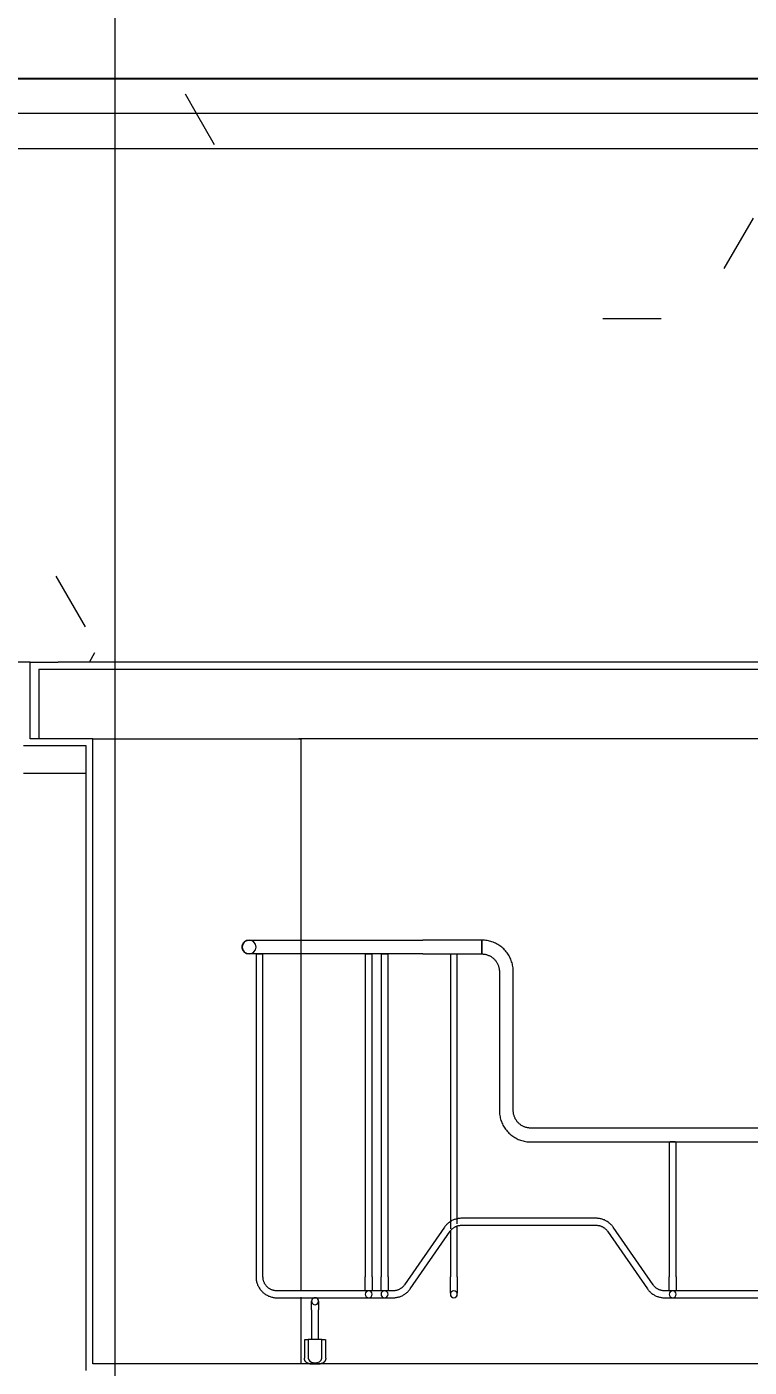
# Model space of a CAD drawing. Header units: millimetres. Extents: x -23755 to 62003, y -3000 to 6760.
# Drawn here: x 6217.4 to 6425.4, y 899 to 1285 of the extents above; entities that cross this region are included whole.
import ezdxf

# ---------------------------------------------------------------- set-up
doc = ezdxf.new("R2010")
doc.units = ezdxf.units.MM
for name, color, linetype, lineweight in [('A-ANNO-DIMS', 211, 'Continuous', 9), ('A-ANNO-DIMS-50', 211, 'Continuous', 9), ('A-WALL', 113, 'Continuous', 25), ('A-WALL-PATT', 111, 'Continuous', 25), ('Q-CASE', 31, 'Continuous', 9)]:
    doc.layers.add(name, color=color, linetype=linetype, lineweight=lineweight)
doc.styles.add('@Arial Unicode MS', font='', dxfattribs={"height": 100})
doc.styles.get('@Arial Unicode MS').set_extended_font_data('@Arial Unicode MS')
doc.dimstyles.new('CRT_-__Metros_-_Linha_de_chamada_3_5_mm_1', dxfattribs={"dimscale": 304.8, "dimtxt": 100.584485, "dimasz": 0.328084, "dimexe": 0.164042, "dimexo": 0.0625, "dimgap": 0.082021, "dimtad": 1, "dimlfac": 0.001, "dimrnd": 0.01, "dimzin": 0, "dimdsep": 46, "dimtxsty": '@Arial Unicode MS', "dimblk1": 'OBLIQUE', "dimblk2": 'OBLIQUE', "dimsah": 1, "dimcen": 0.09, "dimdle": 0.164042, "dimazin": 0, "dimtfac": 1, "dimtdec": 4, "dimtix": 1, "dimtmove": 0, "dimatfit": 3, "dimfxl": 0.984252, "dimfxlon": 1, "dimtvp": 1, "dimtolj": 1, "dimtzin": 0, "dimarcsym": 2})
pattern_1 = [(0, (-627.43, 2115.08), (406.4, 101.6), [16.764, -288.036, 16.764, -288.036, -1625.6]), (0, (-627.43, 2115.08), (406.4, 101.6), [-609.6, 16.764, -592.836, 16.764, -288.036, -711.2]), (0, (-627.43, 2115.08), (406.4, 101.6), [-1524, 16.764, -186.436, 16.764, -491.236]), (120, (-475.03, 2165.88), (-291.1882, 301.1527), [16.764, -288.036, 16.764, -288.036, -1625.6]), (120, (-475.03, 2165.88), (-291.1882, 301.1527), [-609.6, 16.764, -592.836, 16.764, -288.036, -711.2]), (120, (-475.03, 2165.88), (-291.1882, 301.1527), [-1524, 16.764, -186.436, 16.764, -491.236]), (240, (-424.23, 2369.08), (-115.2118, -402.7527), [16.764, -288.036, 16.764, -288.036, -1625.6]), (240, (-424.23, 2369.08), (-115.2118, -402.7527), [-609.6, 16.764, -592.836, 16.764, -288.036, -711.2]), (240, (-424.23, 2369.08), (-115.2118, -402.7527), [-1524, 16.764, -186.436, 16.764, -491.236])]

# ---------------------------------------------------------------- blocks, each defined once
blk = doc.blocks.new('CRT_GAB_COZ_Bancada com cuba - Bancada em U-4227795-B')
at = {"layer": 'Q-CASE'}
h = blk.add_hatch(dxfattribs=at)
h.set_pattern_fill('FP_11', color=256, style=0, pattern_type=2)
h.set_pattern_definition(pattern_1)
h.paths.add_polyline_path([(-6111.56, 1100), (-3562.6, 1100), (-3562.6, 1250), (-7006.82, 1249.74), (-7006.82, 1108.5), (-7003.13, 1108.5), (-7003.13, 1100), (-6896.62, 1100), (-6896.62, 1102), (-6879.62, 1102), (-6879.35, 1102), (-6513.89, 1101.45), (-6513.62, 1102), (-6496.62, 1102), (-6496.62, 1100), (-6288.69, 1100)])
h.paths.add_polyline_path([(-7042.42, 1108.5), (-7042.42, 1250), (-7045.57, 1249.74), (-7045.57, 1108.5)])
at = {"layer": 'Q-CASE', "color": 55}
for p, q in [((-7006.82, 1250), (-3562.6, 1250)), ((-6879.62, 1102), (-6871.62, 1102)), ((-6521.62, 1102), (-6871.62, 1102)), ((-6877.15, 1100), (-6877.15, 1080)), ((-6877.15, 1100), (-6862.15, 1100)), ((-6862.15, 1100), (-6531.09, 1100)), ((-6861.62, 1080), (-6838.59, 1080)), ((-6838.59, 1080), (-6814.82, 1080)), ((-6814.82, 1080), (-6801.66, 1080)), ((-6531.66, 1080), (-6802.26, 1080)), ((-6801.66, 1080), (-6802.26, 1080)), ((-6801.66, 1078), (-6801.66, 1080)), ((-6801.66, 920.87), (-6801.66, 1078)), ((-6749.63, 1022), (-6766.62, 1022)), ((-6749.63, 1022), (-6749.63, 1021.93)), ((-6749.63, 1018), (-6749.63, 1022)), ((-6749.63, 1021.93), (-6749.63, 1020)), ((-6749.63, 1020), (-6749.63, 1018.07)), ((-6814.62, 1018.03), (-6814.62, 925)), ((-6814.62, 1018.03), (-6813.62, 1018.03)), ((-6813.62, 1018.03), (-6812.62, 1018.03)), ((-6812.62, 925), (-6812.62, 1018.03)), ((-6783.16, 1018), (-6783.16, 925)), ((-6783.16, 1018), (-6781.16, 1018)), ((-6781.16, 925), (-6781.16, 1018)), ((-6778.62, 1018), (-6778.62, 925)), ((-6778.62, 1018), (-6777.62, 1018)), ((-6777.62, 1018), (-6776.62, 1018)), ((-6776.62, 925), (-6776.62, 1018)), ((-6766.62, 1018), (-6749.63, 1018)), ((-6758.67, 1018), (-6758.67, 938.83)), ((-6758.67, 1018), (-6756.67, 1018)), ((-6756.67, 940.24), (-6756.67, 1018)), ((-6749.63, 1018.07), (-6749.63, 1018)), ((-6744.55, 1012.93), (-6744.55, 972.93)), ((-6740.55, 972.93), (-6740.55, 1012.93)), ((-6657.76, 967.86), (-6735.48, 967.86)), ((-6735.48, 963.86), (-6657.76, 963.86)), ((-6695.62, 964), (-6695.62, 925)), ((-6695.33, 964), (-6694.62, 964)), ((-6694.62, 964), (-6693.91, 964)), ((-6693.62, 925), (-6693.62, 964)), ((-6716.69, 941.88), (-6755.45, 941.88)), ((-6760.38, 939.29), (-6771.84, 922.72)), ((-6770.2, 921.59), (-6758.74, 938.16)), ((-6758.67, 938.48), (-6758.67, 925)), ((-6756.67, 925), (-6756.67, 939.53)), ((-6755.45, 939.88), (-6716.69, 939.88)), ((-6713.4, 938.16), (-6701.93, 921.59)), ((-6700.29, 922.72), (-6711.75, 939.29)), ((-6775.13, 921), (-6808.62, 921)), ((-6808.62, 919), (-6775.13, 919)), ((-6801.66, 900), (-6801.66, 919.17)), ((-6584.5, 921), (-6697, 921)), ((-6697, 919), (-6584.5, 919)), ((-6798.62, 915.5), (-6798.62, 907)), ((-6796.62, 907), (-6796.62, 915.5)), ((-6800.71, 907), (-6800.71, 901.63)), ((-6800.53, 907), (-6799.57, 907)), ((-6795.67, 907), (-6794.71, 907)), ((-6794.53, 901.63), (-6794.53, 907))]:
    blk.add_line(p, q, dxfattribs=at)
at = {"layer": 'Q-CASE'}
for p, q in [((-6879.62, 1102), (-6896.62, 1102)), ((-6879.62, 1080), (-6879.62, 1102)), ((-6881.62, 1078), (-6863.62, 1078)), ((-6861.62, 1080), (-6879.62, 1080)), ((-6863.62, 1078), (-6863.62, 898)), ((-6861.62, 900), (-6861.62, 1080)), ((-6871.62, 1070), (-6881.62, 1070)), ((-6863.62, 1070), (-6871.62, 1070)), ((-6797.62, 907), (-6799.57, 907)), ((-6799.57, 907), (-6799.57, 901.63)), ((-6795.67, 907), (-6797.62, 907)), ((-6795.67, 901.63), (-6795.67, 907)), ((-6531.66, 900), (-6861.62, 900))]:
    blk.add_line(p, q, dxfattribs=at)
at = {"layer": 'Q-CASE', "color": 55, "flags": 128}
for points in [[(-6818.62, 1020), (-6818.62, 1020.08), (-6818.61, 1020.16), (-6818.61, 1020.24), (-6818.59, 1020.32), (-6818.58, 1020.4), (-6818.56, 1020.48), (-6818.54, 1020.55), (-6818.52, 1020.63), (-6818.49, 1020.7), (-6818.46, 1020.78), (-6818.43, 1020.85), (-6818.39, 1020.92), (-6818.36, 1020.99), (-6818.31, 1021.06), (-6818.27, 1021.13), (-6818.22, 1021.19), (-6818.18, 1021.26), (-6818.12, 1021.32), (-6818.07, 1021.38), (-6818.01, 1021.43), (-6817.95, 1021.49), (-6817.89, 1021.54), (-6817.83, 1021.59), (-6817.77, 1021.64), (-6817.7, 1021.68), (-6817.63, 1021.72), (-6817.56, 1021.76), (-6817.49, 1021.8), (-6817.42, 1021.83), (-6817.34, 1021.86), (-6817.27, 1021.89), (-6817.19, 1021.92), (-6817.12, 1021.94), (-6817.04, 1021.96), (-6816.96, 1021.97), (-6816.88, 1021.98), (-6816.8, 1021.99), (-6816.72, 1022), (-6816.64, 1022), (-6816.62, 1022)], [(-6816.62, 1018), (-6816.7, 1018), (-6816.78, 1018.01), (-6816.86, 1018.01), (-6816.94, 1018.03), (-6817.02, 1018.04), (-6817.1, 1018.06), (-6817.17, 1018.08), (-6817.25, 1018.1), (-6817.32, 1018.13), (-6817.4, 1018.16), (-6817.47, 1018.19), (-6817.54, 1018.23), (-6817.61, 1018.26), (-6817.68, 1018.31), (-6817.75, 1018.35), (-6817.81, 1018.4), (-6817.88, 1018.44), (-6817.94, 1018.5), (-6818, 1018.55), (-6818.05, 1018.61), (-6818.11, 1018.67), (-6818.16, 1018.73), (-6818.21, 1018.79), (-6818.26, 1018.85), (-6818.3, 1018.92), (-6818.34, 1018.99), (-6818.38, 1019.06), (-6818.42, 1019.13), (-6818.45, 1019.2), (-6818.48, 1019.28), (-6818.51, 1019.35), (-6818.54, 1019.43), (-6818.56, 1019.5), (-6818.58, 1019.58), (-6818.59, 1019.66), (-6818.6, 1019.74), (-6818.61, 1019.82), (-6818.62, 1019.9), (-6818.62, 1019.98), (-6818.62, 1020)], [(-6816.58, 1022), (-6816.46, 1022), (-6816.26, 1022), (-6815.98, 1022), (-6815.62, 1022), (-6815.19, 1022), (-6814.67, 1022), (-6814.08, 1022), (-6813.41, 1022), (-6812.67, 1022), (-6811.86, 1022), (-6810.97, 1022), (-6810.01, 1022), (-6808.98, 1022), (-6807.89, 1022), (-6806.72, 1022), (-6805.5, 1022), (-6804.21, 1022), (-6802.86, 1022), (-6801.46, 1022), (-6799.99, 1022), (-6798.48, 1022), (-6796.91, 1022), (-6795.3, 1022), (-6793.64, 1022), (-6791.93, 1022), (-6790.19, 1022), (-6788.4, 1022), (-6786.59, 1022), (-6784.74, 1022), (-6782.86, 1022), (-6780.96, 1022), (-6779.03, 1022), (-6777.08, 1022), (-6775.12, 1022), (-6773.14, 1022), (-6771.15, 1022), (-6769.16, 1022), (-6767.16, 1022), (-6766.62, 1022)], [(-6740.55, 1012.93), (-6740.56, 1013.29), (-6740.58, 1013.65), (-6740.62, 1014.01), (-6740.67, 1014.37), (-6740.74, 1014.73), (-6740.81, 1015.09), (-6740.91, 1015.44), (-6741.02, 1015.78), (-6741.14, 1016.12), (-6741.27, 1016.46), (-6741.42, 1016.79), (-6741.58, 1017.12), (-6741.75, 1017.44), (-6741.94, 1017.75), (-6742.14, 1018.05), (-6742.35, 1018.35), (-6742.57, 1018.63), (-6742.81, 1018.91), (-6743.05, 1019.18), (-6743.31, 1019.44), (-6743.57, 1019.68), (-6743.85, 1019.92), (-6744.13, 1020.15), (-6744.42, 1020.36), (-6744.72, 1020.56), (-6745.03, 1020.75), (-6745.35, 1020.93), (-6745.67, 1021.09), (-6746, 1021.25), (-6746.34, 1021.38), (-6746.68, 1021.51), (-6747.03, 1021.62), (-6747.37, 1021.72), (-6747.73, 1021.8), (-6748.08, 1021.87), (-6748.44, 1021.92), (-6748.8, 1021.96), (-6749.17, 1021.99), (-6749.53, 1022), (-6749.63, 1022)], [(-6766.62, 1018), (-6768.62, 1018), (-6770.62, 1018), (-6772.61, 1018), (-6774.59, 1018), (-6776.55, 1018), (-6778.51, 1018), (-6780.44, 1018), (-6782.35, 1018), (-6784.23, 1018), (-6786.09, 1018), (-6787.92, 1018), (-6789.71, 1018), (-6791.46, 1018), (-6793.18, 1018), (-6794.85, 1018), (-6796.48, 1018), (-6798.06, 1018), (-6799.59, 1018), (-6801.07, 1018), (-6802.49, 1018), (-6803.85, 1018), (-6805.16, 1018), (-6806.4, 1018), (-6807.58, 1018), (-6808.69, 1018), (-6809.74, 1018), (-6810.72, 1018), (-6811.63, 1018), (-6812.46, 1018), (-6813.22, 1018), (-6813.91, 1018), (-6814.52, 1018), (-6815.06, 1018), (-6815.51, 1018), (-6815.89, 1018), (-6816.19, 1018), (-6816.41, 1018), (-6816.56, 1018), (-6816.62, 1018)], [(-6749.63, 1018), (-6749.42, 1018), (-6749.22, 1017.98), (-6749.02, 1017.96), (-6748.82, 1017.94), (-6748.62, 1017.9), (-6748.42, 1017.85), (-6748.22, 1017.8), (-6748.03, 1017.74), (-6747.84, 1017.67), (-6747.65, 1017.6), (-6747.47, 1017.52), (-6747.28, 1017.43), (-6747.11, 1017.33), (-6746.93, 1017.23), (-6746.76, 1017.11), (-6746.6, 1017), (-6746.44, 1016.87), (-6746.28, 1016.74), (-6746.13, 1016.6), (-6745.99, 1016.46), (-6745.85, 1016.31), (-6745.72, 1016.16), (-6745.59, 1016), (-6745.47, 1015.84), (-6745.36, 1015.67), (-6745.25, 1015.5), (-6745.15, 1015.32), (-6745.06, 1015.14), (-6744.98, 1014.95), (-6744.9, 1014.77), (-6744.83, 1014.58), (-6744.77, 1014.38), (-6744.71, 1014.19), (-6744.67, 1013.99), (-6744.63, 1013.79), (-6744.6, 1013.59), (-6744.58, 1013.39), (-6744.56, 1013.19), (-6744.56, 1012.98), (-6744.55, 1012.93)], [(-6744.55, 972.93), (-6744.55, 972.57), (-6744.53, 972.2), (-6744.49, 971.84), (-6744.44, 971.48), (-6744.37, 971.13), (-6744.29, 970.77), (-6744.2, 970.42), (-6744.09, 970.08), (-6743.97, 969.73), (-6743.84, 969.4), (-6743.69, 969.07), (-6743.53, 968.74), (-6743.36, 968.42), (-6743.17, 968.11), (-6742.97, 967.81), (-6742.76, 967.51), (-6742.54, 967.23), (-6742.3, 966.95), (-6742.06, 966.68), (-6741.8, 966.42), (-6741.54, 966.17), (-6741.26, 965.94), (-6740.98, 965.71), (-6740.69, 965.5), (-6740.38, 965.3), (-6740.08, 965.11), (-6739.76, 964.93), (-6739.44, 964.76), (-6739.11, 964.61), (-6738.77, 964.47), (-6738.43, 964.35), (-6738.08, 964.24), (-6737.73, 964.14), (-6737.38, 964.06), (-6737.03, 963.99), (-6736.67, 963.94), (-6736.31, 963.9), (-6735.94, 963.87), (-6735.58, 963.86), (-6735.48, 963.86)], [(-6735.48, 967.86), (-6735.69, 967.86), (-6735.89, 967.87), (-6736.09, 967.89), (-6736.29, 967.92), (-6736.49, 967.96), (-6736.69, 968), (-6736.89, 968.06), (-6737.08, 968.12), (-6737.27, 968.18), (-6737.46, 968.26), (-6737.64, 968.34), (-6737.83, 968.43), (-6738, 968.53), (-6738.18, 968.63), (-6738.35, 968.74), (-6738.51, 968.86), (-6738.67, 968.99), (-6738.83, 969.12), (-6738.98, 969.25), (-6739.12, 969.4), (-6739.26, 969.54), (-6739.39, 969.7), (-6739.52, 969.86), (-6739.64, 970.02), (-6739.75, 970.19), (-6739.86, 970.36), (-6739.96, 970.54), (-6740.05, 970.72), (-6740.13, 970.9), (-6740.21, 971.09), (-6740.28, 971.28), (-6740.34, 971.47), (-6740.4, 971.67), (-6740.44, 971.87), (-6740.48, 972.07), (-6740.51, 972.27), (-6740.53, 972.47), (-6740.55, 972.67), (-6740.55, 972.87), (-6740.55, 972.93)], [(-6755.45, 941.88), (-6755.69, 941.87), (-6755.93, 941.86), (-6756.16, 941.84), (-6756.4, 941.8), (-6756.64, 941.76), (-6756.87, 941.71), (-6757.1, 941.65), (-6757.33, 941.57), (-6757.56, 941.49), (-6757.78, 941.41), (-6758, 941.31), (-6758.22, 941.2), (-6758.43, 941.09), (-6758.63, 940.96), (-6758.83, 940.83), (-6759.03, 940.69), (-6759.22, 940.54), (-6759.4, 940.39), (-6759.58, 940.23), (-6759.75, 940.06), (-6759.91, 939.88), (-6760.07, 939.7), (-6760.22, 939.51), (-6760.36, 939.32), (-6760.38, 939.29)], [(-6711.75, 939.29), (-6711.89, 939.49), (-6712.04, 939.68), (-6712.2, 939.86), (-6712.36, 940.04), (-6712.53, 940.21), (-6712.71, 940.37), (-6712.89, 940.52), (-6713.08, 940.67), (-6713.27, 940.81), (-6713.47, 940.95), (-6713.68, 941.07), (-6713.89, 941.19), (-6714.1, 941.29), (-6714.32, 941.39), (-6714.54, 941.48), (-6714.77, 941.56), (-6715, 941.64), (-6715.23, 941.7), (-6715.46, 941.75), (-6715.7, 941.8), (-6715.94, 941.83), (-6716.17, 941.86), (-6716.41, 941.87), (-6716.65, 941.88), (-6716.69, 941.88)], [(-6758.74, 938.16), (-6758.64, 938.28), (-6758.54, 938.41), (-6758.44, 938.53), (-6758.33, 938.65), (-6758.22, 938.76), (-6758.1, 938.87), (-6757.98, 938.98), (-6757.85, 939.07), (-6757.72, 939.17), (-6757.59, 939.26), (-6757.45, 939.34), (-6757.31, 939.42), (-6757.17, 939.49), (-6757.02, 939.55), (-6756.88, 939.61), (-6756.73, 939.67), (-6756.57, 939.72), (-6756.42, 939.76), (-6756.26, 939.79), (-6756.11, 939.82), (-6755.95, 939.85), (-6755.79, 939.86), (-6755.63, 939.88), (-6755.47, 939.88), (-6755.45, 939.88)], [(-6716.69, 939.88), (-6716.53, 939.88), (-6716.37, 939.87), (-6716.21, 939.85), (-6716.05, 939.83), (-6715.89, 939.8), (-6715.74, 939.76), (-6715.58, 939.72), (-6715.43, 939.68), (-6715.28, 939.62), (-6715.13, 939.56), (-6714.98, 939.5), (-6714.84, 939.43), (-6714.7, 939.35), (-6714.56, 939.27), (-6714.43, 939.18), (-6714.3, 939.09), (-6714.17, 938.99), (-6714.05, 938.89), (-6713.93, 938.78), (-6713.82, 938.67), (-6713.71, 938.55), (-6713.6, 938.43), (-6713.51, 938.3), (-6713.41, 938.17), (-6713.4, 938.16)], [(-6814.62, 925), (-6814.62, 924.76), (-6814.6, 924.52), (-6814.58, 924.28), (-6814.54, 924.04), (-6814.5, 923.81), (-6814.45, 923.57), (-6814.39, 923.34), (-6814.32, 923.11), (-6814.24, 922.89), (-6814.15, 922.66), (-6814.05, 922.44), (-6813.94, 922.23), (-6813.83, 922.02), (-6813.7, 921.81), (-6813.57, 921.61), (-6813.43, 921.42), (-6813.29, 921.23), (-6813.13, 921.04), (-6812.97, 920.87), (-6812.8, 920.7), (-6812.62, 920.53), (-6812.44, 920.38), (-6812.25, 920.23), (-6812.06, 920.08), (-6811.86, 919.95), (-6811.66, 919.83), (-6811.45, 919.71), (-6811.23, 919.6), (-6811.02, 919.5), (-6810.79, 919.41), (-6810.57, 919.33), (-6810.34, 919.25), (-6810.11, 919.19), (-6809.88, 919.13), (-6809.64, 919.09), (-6809.4, 919.05), (-6809.16, 919.02), (-6808.92, 919.01), (-6808.68, 919), (-6808.62, 919)], [(-6808.62, 921), (-6808.78, 921), (-6808.94, 921.01), (-6809.1, 921.03), (-6809.26, 921.05), (-6809.41, 921.08), (-6809.57, 921.11), (-6809.73, 921.16), (-6809.88, 921.2), (-6810.03, 921.26), (-6810.18, 921.32), (-6810.32, 921.38), (-6810.47, 921.45), (-6810.61, 921.53), (-6810.74, 921.61), (-6810.88, 921.7), (-6811.01, 921.79), (-6811.14, 921.89), (-6811.26, 921.99), (-6811.38, 922.1), (-6811.49, 922.21), (-6811.6, 922.33), (-6811.7, 922.45), (-6811.8, 922.58), (-6811.9, 922.71), (-6811.99, 922.84), (-6812.07, 922.98), (-6812.15, 923.11), (-6812.22, 923.26), (-6812.29, 923.4), (-6812.35, 923.55), (-6812.4, 923.7), (-6812.45, 923.85), (-6812.49, 924.01), (-6812.53, 924.16), (-6812.56, 924.32), (-6812.59, 924.48), (-6812.6, 924.64), (-6812.61, 924.8), (-6812.62, 924.96), (-6812.62, 925)], [(-6783.16, 920.99), (-6783.16, 921.11), (-6783.16, 921.24), (-6783.16, 921.38), (-6783.16, 921.52), (-6783.16, 921.66), (-6783.16, 921.81), (-6783.16, 921.97), (-6783.16, 922.13), (-6783.16, 922.3), (-6783.16, 922.47), (-6783.16, 922.64), (-6783.16, 922.82), (-6783.16, 923), (-6783.16, 923.19), (-6783.16, 923.38), (-6783.16, 923.57), (-6783.16, 923.76), (-6783.16, 923.95), (-6783.16, 924.15), (-6783.16, 924.35), (-6783.16, 924.55), (-6783.16, 924.75), (-6783.16, 924.95), (-6783.16, 925)], [(-6781.16, 925), (-6781.16, 924.8), (-6781.16, 924.6), (-6781.16, 924.4), (-6781.16, 924.2), (-6781.16, 924.01), (-6781.16, 923.81), (-6781.16, 923.62), (-6781.16, 923.43), (-6781.16, 923.24), (-6781.16, 923.05), (-6781.16, 922.87), (-6781.16, 922.69), (-6781.16, 922.52), (-6781.16, 922.34), (-6781.16, 922.18), (-6781.16, 922.01), (-6781.16, 921.86), (-6781.16, 921.7), (-6781.16, 921.56), (-6781.16, 921.41), (-6781.16, 921.28), (-6781.16, 921.15), (-6781.16, 921.02)], [(-6778.62, 920.99), (-6778.62, 921.11), (-6778.62, 921.24), (-6778.62, 921.38), (-6778.62, 921.52), (-6778.62, 921.66), (-6778.62, 921.81), (-6778.62, 921.97), (-6778.62, 922.13), (-6778.62, 922.3), (-6778.62, 922.47), (-6778.62, 922.64), (-6778.62, 922.82), (-6778.62, 923), (-6778.62, 923.19), (-6778.62, 923.38), (-6778.62, 923.57), (-6778.62, 923.76), (-6778.62, 923.95), (-6778.62, 924.15), (-6778.62, 924.35), (-6778.62, 924.55), (-6778.62, 924.75), (-6778.62, 924.95), (-6778.62, 925)], [(-6776.62, 925), (-6776.62, 924.8), (-6776.62, 924.6), (-6776.62, 924.4), (-6776.62, 924.2), (-6776.62, 924.01), (-6776.62, 923.81), (-6776.62, 923.62), (-6776.62, 923.43), (-6776.62, 923.24), (-6776.62, 923.05), (-6776.62, 922.87), (-6776.62, 922.69), (-6776.62, 922.52), (-6776.62, 922.34), (-6776.62, 922.18), (-6776.62, 922.01), (-6776.62, 921.86), (-6776.62, 921.7), (-6776.62, 921.56), (-6776.62, 921.41), (-6776.62, 921.28), (-6776.62, 921.15), (-6776.62, 921.02)], [(-6771.84, 922.72), (-6771.94, 922.59), (-6772.04, 922.47), (-6772.14, 922.35), (-6772.25, 922.23), (-6772.36, 922.12), (-6772.48, 922.01), (-6772.6, 921.9), (-6772.73, 921.8), (-6772.86, 921.71), (-6772.99, 921.62), (-6773.13, 921.54), (-6773.27, 921.46), (-6773.41, 921.39), (-6773.56, 921.32), (-6773.7, 921.26), (-6773.86, 921.21), (-6774.01, 921.16), (-6774.16, 921.12), (-6774.32, 921.08), (-6774.48, 921.05), (-6774.63, 921.03), (-6774.79, 921.01), (-6774.95, 921), (-6775.11, 921), (-6775.13, 921)], [(-6758.67, 920.32), (-6758.67, 920.39), (-6758.67, 920.48), (-6758.67, 920.57), (-6758.67, 920.66), (-6758.67, 920.76), (-6758.67, 920.87), (-6758.67, 920.99), (-6758.67, 921.11), (-6758.67, 921.24), (-6758.67, 921.38), (-6758.67, 921.52), (-6758.67, 921.66), (-6758.67, 921.81), (-6758.67, 921.97), (-6758.67, 922.13), (-6758.67, 922.3), (-6758.67, 922.47), (-6758.67, 922.64), (-6758.67, 922.82), (-6758.67, 923), (-6758.67, 923.19), (-6758.67, 923.38), (-6758.67, 923.57), (-6758.67, 923.76), (-6758.67, 923.95), (-6758.67, 924.15), (-6758.67, 924.35), (-6758.67, 924.55), (-6758.67, 924.75), (-6758.67, 924.95), (-6758.67, 925)], [(-6756.67, 925), (-6756.67, 924.8), (-6756.67, 924.6), (-6756.67, 924.4), (-6756.67, 924.2), (-6756.67, 924.01), (-6756.67, 923.81), (-6756.67, 923.62), (-6756.67, 923.43), (-6756.67, 923.24), (-6756.67, 923.05), (-6756.67, 922.87), (-6756.67, 922.69), (-6756.67, 922.52), (-6756.67, 922.34), (-6756.67, 922.18), (-6756.67, 922.01), (-6756.67, 921.86), (-6756.67, 921.7), (-6756.67, 921.56), (-6756.67, 921.41), (-6756.67, 921.28), (-6756.67, 921.15), (-6756.67, 921.02), (-6756.67, 920.9), (-6756.67, 920.79), (-6756.67, 920.69), (-6756.67, 920.59), (-6756.67, 920.5), (-6756.67, 920.42), (-6756.67, 920.34)], [(-6697, 921), (-6697.16, 921), (-6697.32, 921.01), (-6697.48, 921.03), (-6697.64, 921.05), (-6697.79, 921.08), (-6697.95, 921.11), (-6698.1, 921.16), (-6698.26, 921.2), (-6698.41, 921.26), (-6698.56, 921.32), (-6698.7, 921.38), (-6698.85, 921.45), (-6698.99, 921.53), (-6699.12, 921.61), (-6699.26, 921.7), (-6699.39, 921.79), (-6699.51, 921.89), (-6699.64, 921.99), (-6699.76, 922.1), (-6699.87, 922.21), (-6699.98, 922.33), (-6700.08, 922.45), (-6700.18, 922.58), (-6700.28, 922.71), (-6700.29, 922.72)], [(-6695.62, 920.99), (-6695.62, 921.11), (-6695.62, 921.24), (-6695.62, 921.38), (-6695.62, 921.52), (-6695.62, 921.66), (-6695.62, 921.81), (-6695.62, 921.97), (-6695.62, 922.13), (-6695.62, 922.3), (-6695.62, 922.47), (-6695.62, 922.64), (-6695.62, 922.82), (-6695.62, 923), (-6695.62, 923.19), (-6695.62, 923.38), (-6695.62, 923.57), (-6695.62, 923.76), (-6695.62, 923.95), (-6695.62, 924.15), (-6695.62, 924.35), (-6695.62, 924.55), (-6695.62, 924.75), (-6695.62, 924.95), (-6695.62, 925)], [(-6693.62, 925), (-6693.62, 924.8), (-6693.62, 924.6), (-6693.62, 924.4), (-6693.62, 924.2), (-6693.62, 924.01), (-6693.62, 923.81), (-6693.62, 923.62), (-6693.62, 923.43), (-6693.62, 923.24), (-6693.62, 923.05), (-6693.62, 922.87), (-6693.62, 922.69), (-6693.62, 922.52), (-6693.62, 922.34), (-6693.62, 922.18), (-6693.62, 922.01), (-6693.62, 921.86), (-6693.62, 921.7), (-6693.62, 921.56), (-6693.62, 921.41), (-6693.62, 921.28), (-6693.62, 921.15), (-6693.62, 921.02)], [(-6775.13, 919), (-6774.89, 919), (-6774.65, 919.02), (-6774.42, 919.04), (-6774.18, 919.08), (-6773.94, 919.12), (-6773.71, 919.17), (-6773.48, 919.23), (-6773.25, 919.3), (-6773.02, 919.38), (-6772.8, 919.47), (-6772.58, 919.57), (-6772.36, 919.68), (-6772.15, 919.79), (-6771.95, 919.92), (-6771.75, 920.05), (-6771.55, 920.19), (-6771.36, 920.33), (-6771.18, 920.49), (-6771, 920.65), (-6770.83, 920.82), (-6770.67, 921), (-6770.51, 921.18), (-6770.36, 921.37), (-6770.22, 921.56), (-6770.2, 921.59)], [(-6758.12, 919.11), (-6758.16, 919.13), (-6758.19, 919.15), (-6758.23, 919.17), (-6758.26, 919.19), (-6758.29, 919.22), (-6758.32, 919.24), (-6758.35, 919.27), (-6758.38, 919.3), (-6758.41, 919.32), (-6758.43, 919.35), (-6758.46, 919.39), (-6758.48, 919.42), (-6758.51, 919.45), (-6758.53, 919.48), (-6758.55, 919.52), (-6758.57, 919.55)], [(-6756.77, 919.57), (-6756.78, 919.54), (-6756.8, 919.5), (-6756.82, 919.47), (-6756.84, 919.44), (-6756.87, 919.4), (-6756.89, 919.37), (-6756.92, 919.34), (-6756.95, 919.31), (-6756.97, 919.28), (-6757, 919.26), (-6757.03, 919.23), (-6757.06, 919.2), (-6757.1, 919.18), (-6757.13, 919.16), (-6757.16, 919.14), (-6757.2, 919.12), (-6757.23, 919.1)], [(-6701.93, 921.59), (-6701.79, 921.39), (-6701.64, 921.2), (-6701.49, 921.02), (-6701.33, 920.84), (-6701.16, 920.67), (-6700.98, 920.51), (-6700.8, 920.36), (-6700.61, 920.21), (-6700.41, 920.07), (-6700.21, 919.93), (-6700.01, 919.81), (-6699.8, 919.69), (-6699.58, 919.59), (-6699.37, 919.49), (-6699.14, 919.4), (-6698.92, 919.32), (-6698.69, 919.24), (-6698.46, 919.18), (-6698.22, 919.13), (-6697.99, 919.08), (-6697.75, 919.05), (-6697.51, 919.02), (-6697.27, 919.01), (-6697.03, 919), (-6697, 919)], [(-6798.62, 915.5), (-6798.62, 915.6), (-6798.62, 915.7), (-6798.62, 915.8), (-6798.62, 915.9), (-6798.62, 916), (-6798.62, 916.09), (-6798.62, 916.19), (-6798.62, 916.29), (-6798.62, 916.38), (-6798.62, 916.47), (-6798.62, 916.56), (-6798.62, 916.65), (-6798.62, 916.74), (-6798.62, 916.83), (-6798.62, 916.91), (-6798.62, 916.99), (-6798.62, 917.07), (-6798.62, 917.15), (-6798.62, 917.22), (-6798.62, 917.29), (-6798.62, 917.36), (-6798.62, 917.43), (-6798.62, 917.49), (-6798.62, 917.55), (-6798.62, 917.6), (-6798.62, 917.66), (-6798.62, 917.7), (-6798.62, 917.75), (-6798.62, 917.79), (-6798.62, 917.83), (-6798.62, 917.86), (-6798.62, 917.9), (-6798.62, 917.92), (-6798.62, 917.94), (-6798.62, 917.96), (-6798.62, 917.98), (-6798.62, 917.99), (-6798.62, 918), (-6798.62, 918)], [(-6796.62, 918), (-6796.62, 917.99), (-6796.62, 917.98), (-6796.62, 917.97), (-6796.62, 917.95), (-6796.62, 917.93), (-6796.62, 917.9), (-6796.62, 917.87), (-6796.62, 917.84), (-6796.62, 917.8), (-6796.62, 917.76), (-6796.62, 917.72), (-6796.62, 917.67), (-6796.62, 917.62), (-6796.62, 917.56), (-6796.62, 917.51), (-6796.62, 917.44), (-6796.62, 917.38), (-6796.62, 917.31), (-6796.62, 917.24), (-6796.62, 917.17), (-6796.62, 917.09), (-6796.62, 917.01), (-6796.62, 916.93), (-6796.62, 916.85), (-6796.62, 916.77), (-6796.62, 916.68), (-6796.62, 916.59), (-6796.62, 916.5), (-6796.62, 916.41), (-6796.62, 916.31), (-6796.62, 916.22), (-6796.62, 916.12), (-6796.62, 916.02), (-6796.62, 915.93), (-6796.62, 915.83), (-6796.62, 915.73), (-6796.62, 915.63), (-6796.62, 915.53), (-6796.62, 915.5)], [(-6799.09, 900), (-6799.15, 900), (-6799.22, 900.01), (-6799.28, 900.01), (-6799.34, 900.02), (-6799.41, 900.03), (-6799.47, 900.05), (-6799.54, 900.06), (-6799.6, 900.08), (-6799.66, 900.1), (-6799.72, 900.13), (-6799.78, 900.16), (-6799.84, 900.18), (-6799.89, 900.22), (-6799.95, 900.25), (-6800, 900.28), (-6800.06, 900.32), (-6800.11, 900.36), (-6800.16, 900.4), (-6800.21, 900.45), (-6800.25, 900.49), (-6800.3, 900.54), (-6800.34, 900.59), (-6800.38, 900.64), (-6800.42, 900.69), (-6800.46, 900.75), (-6800.49, 900.8), (-6800.52, 900.86), (-6800.55, 900.92), (-6800.58, 900.98), (-6800.6, 901.04), (-6800.62, 901.1), (-6800.64, 901.16), (-6800.66, 901.22), (-6800.68, 901.29), (-6800.69, 901.35), (-6800.7, 901.42), (-6800.71, 901.48), (-6800.71, 901.55), (-6800.71, 901.61), (-6800.71, 901.63)], [(-6797.62, 900), (-6797.68, 900), (-6797.74, 900), (-6797.8, 900), (-6797.85, 900), (-6797.91, 900), (-6797.97, 900), (-6798.02, 900), (-6798.08, 900), (-6798.14, 900), (-6798.19, 900), (-6798.24, 900), (-6798.3, 900), (-6798.35, 900), (-6798.4, 900), (-6798.45, 900), (-6798.5, 900), (-6798.54, 900), (-6798.59, 900), (-6798.63, 900), (-6798.67, 900), (-6798.71, 900), (-6798.75, 900), (-6798.79, 900), (-6798.82, 900), (-6798.85, 900), (-6798.88, 900), (-6798.91, 900), (-6798.94, 900), (-6798.96, 900), (-6798.99, 900), (-6799.01, 900), (-6799.02, 900), (-6799.04, 900), (-6799.05, 900), (-6799.06, 900), (-6799.07, 900), (-6799.08, 900), (-6799.08, 900), (-6799.09, 900)], [(-6799.09, 900), (-6799.08, 900), (-6799.08, 900), (-6799.07, 900), (-6799.07, 900), (-6799.06, 900), (-6799.04, 900), (-6799.03, 900), (-6799.01, 900), (-6798.99, 900), (-6798.97, 900), (-6798.95, 900), (-6798.92, 900), (-6798.89, 900), (-6798.86, 900), (-6798.83, 900), (-6798.8, 900), (-6798.76, 900), (-6798.72, 900), (-6798.68, 900), (-6798.64, 900), (-6798.6, 900), (-6798.55, 900), (-6798.51, 900), (-6798.46, 900), (-6798.41, 900), (-6798.36, 900), (-6798.31, 900), (-6798.26, 900), (-6798.21, 900), (-6798.15, 900), (-6798.1, 900), (-6798.04, 900), (-6797.98, 900), (-6797.93, 900), (-6797.87, 900), (-6797.81, 900), (-6797.75, 900), (-6797.69, 900), (-6797.64, 900), (-6797.62, 900)], [(-6797.62, 900), (-6797.56, 900), (-6797.5, 900), (-6797.44, 900), (-6797.39, 900), (-6797.33, 900), (-6797.27, 900), (-6797.22, 900), (-6797.16, 900), (-6797.1, 900), (-6797.05, 900), (-6797, 900), (-6796.94, 900), (-6796.89, 900), (-6796.84, 900), (-6796.79, 900), (-6796.75, 900), (-6796.7, 900), (-6796.65, 900), (-6796.61, 900), (-6796.57, 900), (-6796.53, 900), (-6796.49, 900), (-6796.45, 900), (-6796.42, 900), (-6796.39, 900), (-6796.36, 900), (-6796.33, 900), (-6796.3, 900), (-6796.28, 900), (-6796.25, 900), (-6796.23, 900), (-6796.22, 900), (-6796.2, 900), (-6796.19, 900), (-6796.18, 900), (-6796.17, 900), (-6796.16, 900), (-6796.16, 900), (-6796.16, 900)], [(-6796.16, 900), (-6796.16, 900), (-6796.16, 900), (-6796.17, 900), (-6796.17, 900), (-6796.18, 900), (-6796.2, 900), (-6796.21, 900), (-6796.23, 900), (-6796.25, 900), (-6796.27, 900), (-6796.29, 900), (-6796.32, 900), (-6796.35, 900), (-6796.38, 900), (-6796.41, 900), (-6796.44, 900), (-6796.48, 900), (-6796.52, 900), (-6796.56, 900), (-6796.6, 900), (-6796.64, 900), (-6796.69, 900), (-6796.73, 900), (-6796.78, 900), (-6796.83, 900), (-6796.88, 900), (-6796.93, 900), (-6796.98, 900), (-6797.03, 900), (-6797.09, 900), (-6797.14, 900), (-6797.2, 900), (-6797.26, 900), (-6797.31, 900), (-6797.37, 900), (-6797.43, 900), (-6797.49, 900), (-6797.55, 900), (-6797.6, 900), (-6797.62, 900)], [(-6794.53, 901.63), (-6794.53, 901.56), (-6794.53, 901.5), (-6794.54, 901.43), (-6794.55, 901.37), (-6794.56, 901.3), (-6794.57, 901.24), (-6794.59, 901.18), (-6794.61, 901.12), (-6794.63, 901.05), (-6794.66, 900.99), (-6794.68, 900.93), (-6794.71, 900.88), (-6794.74, 900.82), (-6794.78, 900.76), (-6794.81, 900.71), (-6794.85, 900.66), (-6794.89, 900.6), (-6794.93, 900.55), (-6794.97, 900.51), (-6795.02, 900.46), (-6795.07, 900.42), (-6795.12, 900.37), (-6795.17, 900.33), (-6795.22, 900.29), (-6795.28, 900.26), (-6795.33, 900.22), (-6795.39, 900.19), (-6795.45, 900.16), (-6795.5, 900.14), (-6795.57, 900.11), (-6795.63, 900.09), (-6795.69, 900.07), (-6795.75, 900.05), (-6795.81, 900.04), (-6795.88, 900.02), (-6795.94, 900.01), (-6796.01, 900.01), (-6796.07, 900), (-6796.14, 900), (-6796.16, 900)]]:
    blk.add_lwpolyline(points, dxfattribs=at)
at = {"layer": 'Q-CASE', "flags": 128}
for points in [[(-6797.62, 919), (-6797.93, 918.95), (-6798.21, 918.81), (-6798.43, 918.59), (-6798.57, 918.31), (-6798.62, 918)], [(-6796.62, 918), (-6796.67, 918.31), (-6796.81, 918.59), (-6797.03, 918.81), (-6797.31, 918.95), (-6797.62, 919)], [(-6798.62, 918), (-6798.57, 917.69), (-6798.43, 917.41), (-6798.21, 917.19), (-6797.93, 917.05), (-6797.62, 917)], [(-6797.62, 917), (-6797.31, 917.05), (-6797.03, 917.19), (-6796.81, 917.41), (-6796.67, 917.69), (-6796.62, 918)], [(-6799.57, 901.63), (-6799.44, 901.12), (-6799.1, 900.73), (-6798.65, 900.47), (-6798.14, 900.34), (-6797.62, 900.3)], [(-6797.62, 900.3), (-6796.97, 900.36), (-6796.36, 900.58), (-6795.87, 901.01), (-6795.67, 901.63)]]:
    blk.add_lwpolyline(points, dxfattribs=at)
at = {"layer": 'Q-CASE'}
for centre, radius, start, end in [((-6816.62, 1020), 2, 0, 180), ((-6816.62, 1020), 2, 180, 0), ((-6782.16, 920), 1, 0, 180), ((-6782.16, 920), 1, 180, 0), ((-6777.62, 920), 1, 90, 270), ((-6777.62, 920), 1, 270, 90), ((-6757.67, 920), 1, 0, 180), ((-6757.67, 920), 1, 180, 0), ((-6694.62, 920), 1, 90, 270), ((-6694.62, 920), 1, 270, 90)]:
    blk.add_arc(centre, radius, start, end, dxfattribs=at)
blk = doc.blocks.new('Blks_Coz_Bancada para Banquetas - Madeira-3512688-B')
at = {"layer": 'Q-CASE'}
h = blk.add_hatch(dxfattribs=at)
h.set_pattern_fill('FP_11', color=256, style=0, pattern_type=2)
h.set_pattern_definition(pattern_1)
h.paths.add_polyline_path([(-7042.42, 1260), (-7042.42, 1300), (-7064.62, 1300), (-7064.62, 1260), (-7054.62, 1260)])
h.paths.add_polyline_path([(-3564.62, 1260), (-3564.62, 1300), (-7006.82, 1299.43), (-7006.82, 1260), (-3808.9, 1260)])
h = blk.add_hatch(dxfattribs=at)
h.set_pattern_fill('FP_11', color=256, style=0, pattern_type=2)
h.set_pattern_definition(pattern_1)
h.paths.add_polyline_path([(-3604.62, 1250), (-3604.62, 1260), (-7006.82, 1260), (-7006.82, 1250), (-3808.9, 1250)])
at = {"layer": 'Q-CASE', "color": 55}
for p in [(-3604.62, 1260), (-3564.62, 1260)]:
    blk.add_line(p, (-7006.82, 1260), dxfattribs=at)
blk = doc.blocks.new('DIMBLOCK49-B')
at = {"layer": 'A-ANNO-DIMS-50', "lineweight": 18, "transparency": 16777216}
for p, q in [((6242.67, 4380.34), (6192.67, 4430.34)), ((6242.67, 4380.34), (6292.67, 4330.34)), ((6242.67, 200), (6192.67, 250)), ((6242.67, 200), (6292.67, 150))]:
    blk.add_line(p, q, dxfattribs=at)
at = {"layer": 'A-ANNO-DIMS-50', "transparency": 16777216}
for p, q in [((6242.67, 4430.34), (6242.67, 150)), ((5942.67, 4380.34), (6292.67, 4380.34)), ((6242.67, 4380.34), (5942.67, 4380.34)), ((6542.67, 200), (6192.67, 200)), ((6242.67, 200), (6542.67, 200))]:
    blk.add_line(p, q, dxfattribs=at)
at = {"layer": 'A-ANNO-DIMS-50', "color": 0, "transparency": 16777216, "insert": (6087.87, 2154.89), "char_height": 100, "width": 324.6748, "attachment_point": 1, "rotation": 90, "line_spacing_factor": 1.117605, "style": '@Arial Unicode MS'}
blk.add_mtext('4,18', dxfattribs=at)
blk = doc.blocks.new('_Oblique')
at = {"color": 0, "linetype": 'ByBlock', "lineweight": -2}
blk.add_line((-0.5, -0.5), (0.5, 0.5), dxfattribs=at)

msp = doc.modelspace()

# ---------------------------------------------------------------- hatches: boundary and pattern name
at = {"layer": 'A-WALL-PATT', "lineweight": 9}
h = msp.add_hatch(dxfattribs=at)
h.set_pattern_fill('FP_21', color=256, style=0, pattern_type=2)
h.set_pattern_definition([(0, (6073.37, 200), (0, 300), []), (90, (6073.4, 200), (-600, 4e-14), [])])
h.paths.add_polyline_path([(8042.372, 320), (8044.372, 320), (8044.372, 675), (8042.372, 675), (8042.372, 322.257)])
h.paths.add_polyline_path([(9093.372, 490.5), (9443.372, 490.5), (9443.372, 493.167), (9093.372, 493.167)])
h.paths.add_polyline_path([(7553.372, 490.5), (7553.372, 493.167), (7283.372, 493.167), (7283.372, 490.5), (7517.814, 490.5)])
h.paths.add_polyline_path([(9111.961, 683.667), (9443.372, 683.667), (9443.372, 686.333), (9093.372, 686.333), (9093.372, 683.667)])
h.paths.add_polyline_path([(7429.251, 683.667), (7553.372, 683.667), (7553.372, 686.333), (7283.372, 686.333), (7283.372, 683.667), (7384.969, 683.667)])
h.paths.add_polyline_path([(8044.372, 695), (8044.372, 1050), (8042.372, 1050), (8042.372, 695)])
h.paths.add_polyline_path([(9443.372, 876.833), (9443.372, 879.5), (9093.372, 879.5), (9093.372, 876.833), (9377.652, 876.833)])
h.paths.add_polyline_path([(7473.533, 876.833), (7553.372, 876.833), (7553.372, 879.5), (7283.372, 879.5), (7283.372, 876.833), (7429.251, 876.833)])
h.paths.add_polyline_path([(6139.541, 1250), (9493.372, 1250), (9493.372, 1270), (6091.172, 1270), (6091.172, 1250), (6134.006, 1250)])

# ---------------------------------------------------------------- linework, layer by layer
at = {"layer": 'A-WALL'}
msp.add_line((9493.372, 1270), (6091.172, 1270), dxfattribs=at)

# ---------------------------------------------------------------- block references
at = {"layer": 'Q-CASE'}
msp.add_blockref('CRT_GAB_COZ_Bancada com cuba - Bancada em U-4227795-B', (13097.992, 0), dxfattribs=at)
at = {"layer": 'Q-CASE', "color": 55}
msp.add_blockref('Blks_Coz_Bancada para Banquetas - Madeira-3512688-B', (13097.992, 0), dxfattribs=at)

# ---------------------------------------------------------------- dimensions: what is measured, and where the dimension line sits
at = {"layer": 'A-ANNO-DIMS'}
dim = msp.add_linear_dim(base=(6242.671, 200), p1=(5942.671, 4380.337), p2=(6542.671, 200), angle=90, dimstyle='CRT_-__Metros_-_Linha_de_chamada_3_5_mm_1', override={"dimpost": '<>', "dimfxl": 4223.175998}, dxfattribs=at)
dim.commit()
dim.dimension.update_dxf_attribs({"geometry": 'DIMBLOCK49-B', "text_midpoint": (6166.579, 2290.168)})

doc.saveas('drawing.dxf')
